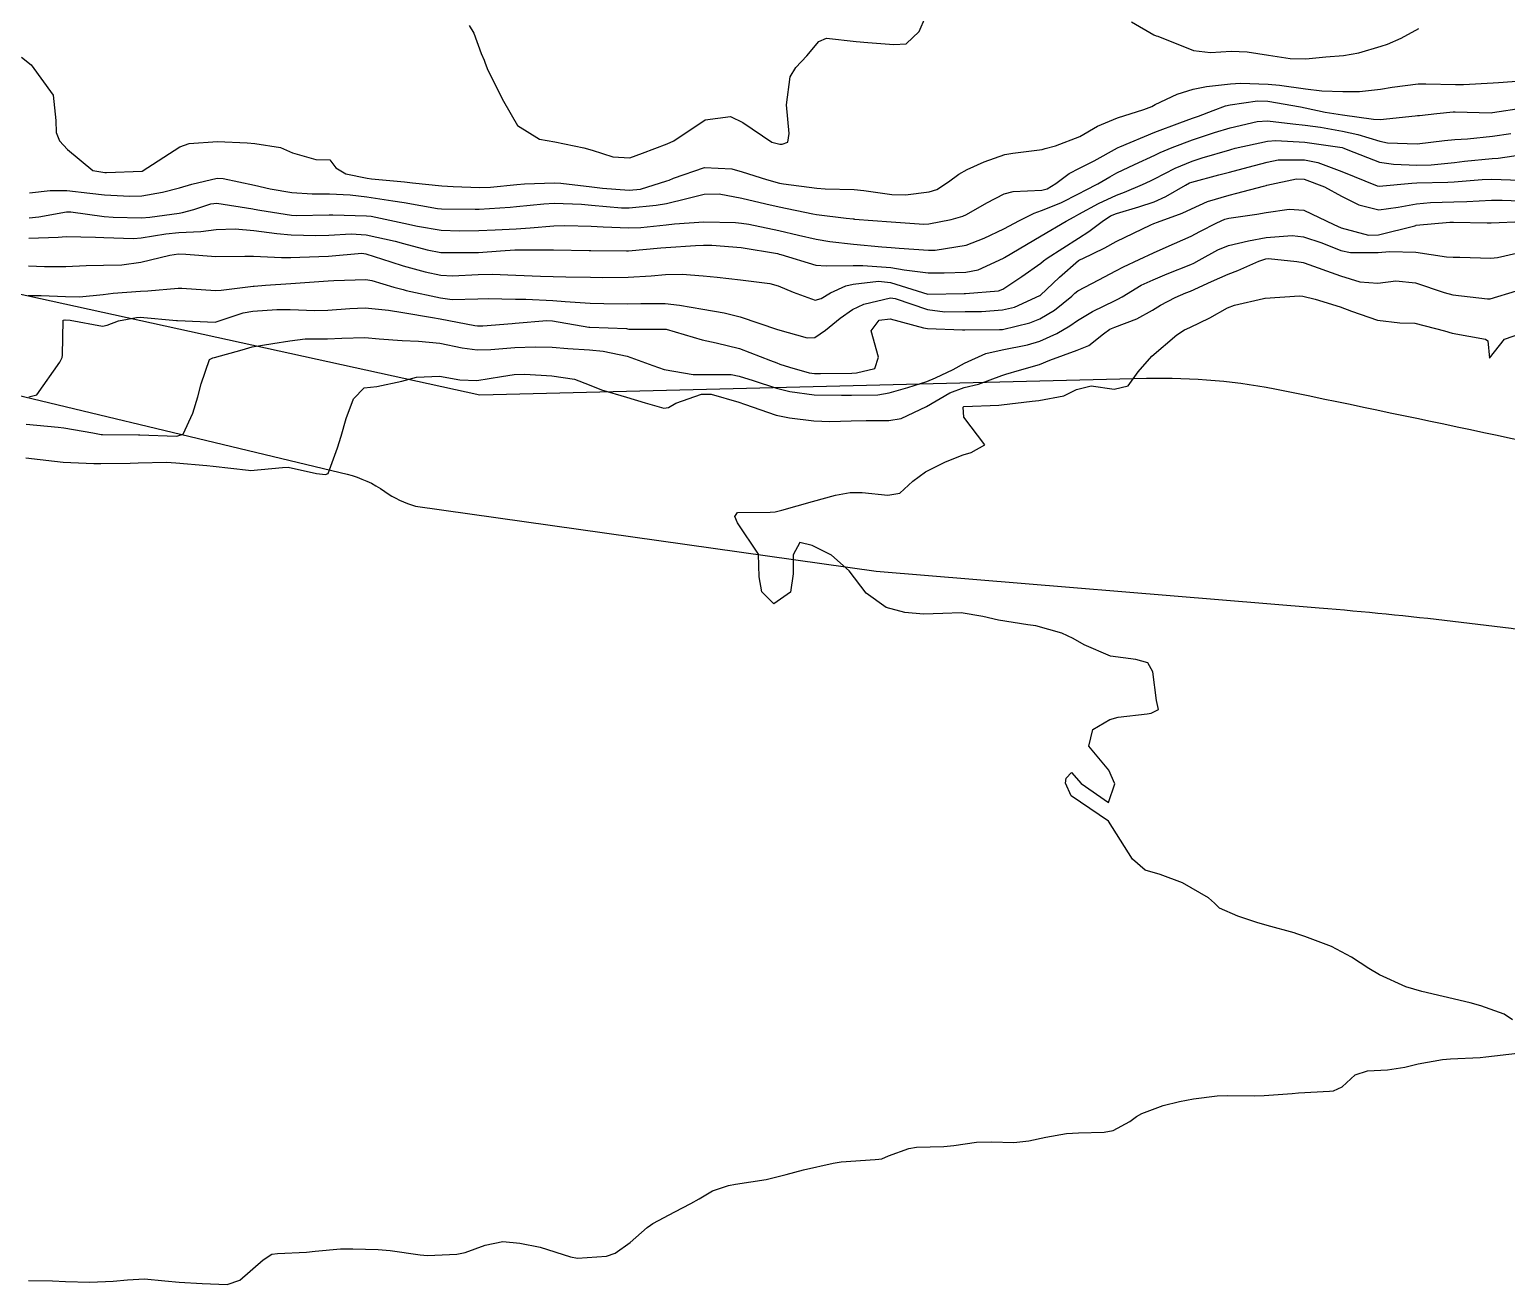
# Model space of a CAD drawing. Header units: metres. Extents: x 318500 to 325275, y 7408834 to 7428799.
# Drawn here: x 319990.9 to 320069.7, y 7410683.4 to 7410750.4 of the extents above; entities that cross this region are included whole.
import ezdxf

# ---------------------------------------------------------------- set-up
doc = ezdxf.new("R2010")
doc.units = ezdxf.units.M
doc.header["$MEASUREMENT"] = 0
for name, color, linetype in [('Curvas de Nivel 1m', 11, 'Continuous'), ('Curvas de Nivel 5m', 15, 'Continuous'), ('Vias Secundárias', 230, 'Continuous')]:
    doc.layers.add(name, color=color, linetype=linetype)

msp = doc.modelspace()

# ---------------------------------------------------------------- linework, layer by layer
at = {"layer": 'Curvas de Nivel 1m', "flags": 128}
for points, elevation in [([(320014.37, 7410750.61), (320014.618, 7410750.198), (320015.015, 7410749.126), (320015.179, 7410748.765), (320015.232, 7410748.597), (320015.375, 7410748.224), (320016.203, 7410746.582), (320016.961, 7410745.276), (320018.123, 7410744.558), (320018.949, 7410744.404), (320020.497, 7410744.078), (320020.944, 7410743.955), (320022.049, 7410743.611), (320022.941, 7410743.546), (320023.63, 7410743.796), (320024.948, 7410744.297), (320025.297, 7410744.465), (320026.971, 7410745.577), (320028.319, 7410745.765), (320028.97, 7410745.442), (320030.523, 7410744.394), (320030.958, 7410744.277), (320031.072, 7410744.275), (320031.375, 7410744.384), (320031.441, 7410744.86), (320031.3, 7410746.385), (320031.503, 7410747.882), (320031.811, 7410748.378), (320032.399, 7410748.989), (320033.031, 7410749.767), (320033.443, 7410749.945), (320035.032, 7410749.766), (320035.64, 7410749.714), (320037.029, 7410749.598), (320037.698, 7410749.631), (320038.38, 7410750.29), (320039.056, 7410751.866)], 727), ([(320049.719, 7410750.813), (320050.91, 7410750.122), (320051.039, 7410750.071), (320051.118, 7410750.039), (320053.028, 7410749.277), (320053.936, 7410749.171), (320055.028, 7410749.237), (320055.879, 7410749.205), (320057.025, 7410749.037), (320058.184, 7410748.861), (320059.023, 7410748.844), (320060.085, 7410748.939), (320061.025, 7410749.01), (320061.846, 7410749.159), (320063.033, 7410749.517), (320063.366, 7410749.624), (320064.112, 7410749.944), (320065.045, 7410750.451)], 727), ([(319990.488, 7410748.928), (319991.004, 7410748.524), (319992.171, 7410746.902), (319992.32, 7410745.539), (319992.335, 7410744.899), (319992.514, 7410744.465), (319992.941, 7410744.002), (319994.289, 7410742.876), (319994.929, 7410742.776), (319995.027, 7410742.77), (319996.93, 7410742.84), (319998.943, 7410744.149), (319999.429, 7410744.321), (320000.946, 7410744.427), (320002.527, 7410744.348), (320002.946, 7410744.319), (320004.316, 7410744.111), (320004.941, 7410743.827), (320006.193, 7410743.462), (320006.937, 7410743.45), (320007.252, 7410743.024), (320007.798, 7410742.697), (320008.927, 7410742.461), (320009.172, 7410742.43), (320010.924, 7410742.267), (320011.349, 7410742.221), (320012.921, 7410742.056), (320013.519, 7410742.023), (320014.921, 7410741.975), (320015.518, 7410741.994), (320016.923, 7410742.127), (320017.332, 7410742.158), (320018.925, 7410742.214), (320019.269, 7410742.201), (320020.922, 7410742.004), (320021.493, 7410741.94), (320022.92, 7410741.822), (320023.522, 7410741.883), (320024.928, 7410742.319), (320025.041, 7410742.356), (320025.278, 7410742.465), (320026.939, 7410743.034), (320028.393, 7410742.963), (320028.936, 7410742.807), (320030.236, 7410742.397), (320030.927, 7410742.204), (320031.152, 7410742.161), (320032.924, 7410741.937), (320033.373, 7410741.904), (320034.923, 7410741.862), (320035.431, 7410741.816), (320036.919, 7410741.596), (320037.648, 7410741.57), (320038.922, 7410741.739), (320039.327, 7410741.871), (320039.951, 7410742.265), (320040.505, 7410742.688), (320040.94, 7410742.927), (320041.848, 7410743.339), (320042.953, 7410743.73), (320043.375, 7410743.802), (320044.957, 7410744.003), (320045.113, 7410744.043), (320045.652, 7410744.19), (320046.965, 7410744.696), (320047.895, 7410745.236), (320048.975, 7410745.683), (320050.378, 7410746.129), (320050.804, 7410746.301), (320050.984, 7410746.398), (320052.145, 7410746.95), (320052.997, 7410747.213), (320053.722, 7410747.36), (320055.002, 7410747.51), (320055.531, 7410747.533), (320057.002, 7410747.489), (320057.607, 7410747.425), (320058.998, 7410747.228), (320059.863, 7410747.135), (320060.996, 7410747.089), (320061.886, 7410747.088), (320062.999, 7410747.21), (320063.629, 7410747.322), (320065.003, 7410747.495), (320065.419, 7410747.51), (320067.003, 7410747.475), (320067.434, 7410747.473), (320069.005, 7410747.558), (320069.299, 7410747.582), (320071.008, 7410747.69)], 728), ([(319990.911, 7410741.684), (319992.013, 7410741.804), (319992.914, 7410741.802), (319994.13, 7410741.659), (319994.911, 7410741.574), (319996.261, 7410741.499), (319996.91, 7410741.529), (319998.009, 7410741.728), (319998.917, 7410741.952), (319999.581, 7410742.142), (320000.925, 7410742.462), (320001.256, 7410742.454), (320002.92, 7410742.095), (320003.762, 7410741.903), (320004.915, 7410741.699), (320006, 7410741.633), (320006.914, 7410741.626), (320008.03, 7410741.576), (320008.912, 7410741.472), (320010.304, 7410741.264), (320010.908, 7410741.171), (320012.68, 7410740.855), (320012.903, 7410740.835), (320014.691, 7410740.815), (320014.903, 7410740.818), (320016.561, 7410740.919), (320016.906, 7410740.949), (320018.356, 7410741.107), (320018.909, 7410741.132), (320020.365, 7410741.072), (320020.908, 7410741.029), (320022.51, 7410740.892), (320022.906, 7410740.884), (320024.356, 7410741.028), (320024.91, 7410741.124), (320025.985, 7410741.383), (320026.918, 7410741.622), (320027.711, 7410741.636), (320028.915, 7410741.396), (320030.206, 7410741.101), (320030.908, 7410740.938), (320032.704, 7410740.562), (320032.903, 7410740.528), (320034.491, 7410740.336), (320034.863, 7410740.294), (320034.9, 7410740.289), (320034.943, 7410740.286), (320036.898, 7410740.134), (320038.634, 7410740.02), (320038.897, 7410740.029), (320040.098, 7410740.262), (320040.717, 7410740.439), (320040.904, 7410740.527), (320041.995, 7410741.158), (320042.921, 7410741.639), (320043.392, 7410741.754), (320044.924, 7410741.825), (320045.218, 7410741.903), (320045.685, 7410742.189), (320046.396, 7410742.72), (320046.942, 7410743), (320047.718, 7410743.392), (320048.959, 7410744.086), (320049.004, 7410744.104), (320049.095, 7410744.148), (320050.968, 7410744.921), (320052.291, 7410745.418), (320052.976, 7410745.667), (320053.285, 7410745.779), (320054.074, 7410746.079), (320054.727, 7410746.329), (320054.985, 7410746.388), (320056.442, 7410746.594), (320056.988, 7410746.576), (320058.731, 7410746.266), (320058.983, 7410746.216), (320060.056, 7410745.999), (320060.979, 7410745.846), (320062.627, 7410745.616), (320062.976, 7410745.598), (320064.844, 7410745.797), (320064.979, 7410745.809), (320065.09, 7410745.818), (320066.013, 7410745.92), (320066.884, 7410746.009), (320066.982, 7410746.015), (320068.904, 7410745.959), (320068.981, 7410745.965), (320070.625, 7410746.216)], 729), ([(319990.875, 7410739.258), (319992.446, 7410739.327), (319992.877, 7410739.347), (319994.433, 7410739.318), (319994.876, 7410739.294), (319996.473, 7410739.249), (319996.877, 7410739.278), (319998.196, 7410739.504), (319998.881, 7410739.574), (320000.055, 7410739.625), (320000.884, 7410739.726), (320001.896, 7410739.763), (320002.884, 7410739.667), (320004.104, 7410739.519), (320004.881, 7410739.449), (320006.187, 7410739.411), (320006.881, 7410739.432), (320008.074, 7410739.5), (320008.881, 7410739.444), (320010.434, 7410739.099), (320010.875, 7410738.986), (320012.137, 7410738.637), (320012.869, 7410738.509), (320014.765, 7410738.498), (320014.869, 7410738.506), (320016.051, 7410738.582), (320016.807, 7410738.635), (320016.871, 7410738.635), (320018.777, 7410738.646), (320018.871, 7410738.647), (320020.78, 7410738.613), (320020.871, 7410738.609), (320022.775, 7410738.587), (320022.872, 7410738.591), (320024.604, 7410738.743), (320024.874, 7410738.765), (320026.455, 7410738.867), (320026.877, 7410738.892), (320027.329, 7410738.886), (320028.883, 7410738.76), (320030.832, 7410738.439), (320030.88, 7410738.427), (320030.912, 7410738.421), (320031.005, 7410738.388), (320032.872, 7410737.82), (320033.426, 7410737.797), (320034.872, 7410737.811), (320035.388, 7410737.809), (320036.871, 7410737.701), (320037.588, 7410737.58), (320038.867, 7410737.422), (320039.717, 7410737.417), (320040.868, 7410737.453), (320041.535, 7410737.579), (320042.88, 7410738.198), (320042.899, 7410738.211), (320042.93, 7410738.229), (320044.892, 7410739.382), (320046.224, 7410740.18), (320046.664, 7410740.413), (320046.906, 7410740.547), (320047.951, 7410741.124), (320048.921, 7410741.567), (320049.341, 7410741.727), (320050.305, 7410742.129), (320050.727, 7410742.329), (320050.935, 7410742.435), (320052.042, 7410743.005), (320052.949, 7410743.38), (320053.485, 7410743.552), (320054.959, 7410743.983), (320055.023, 7410744.005), (320055.251, 7410744.066), (320056.964, 7410744.445), (320057.408, 7410744.477), (320058.964, 7410744.397), (320060.836, 7410744.116), (320060.961, 7410744.096), (320061.047, 7410744.075), (320061.258, 7410743.986), (320062.95, 7410743.322), (320063.691, 7410743.207), (320064.948, 7410743.16), (320065.697, 7410743.175), (320066.951, 7410743.311), (320067.48, 7410743.374), (320068.954, 7410743.511), (320069.286, 7410743.544), (320070.959, 7410743.793)], 731), ([(319990.859, 7410737.788), (319991.71, 7410737.759), (319992.859, 7410737.75), (319993.934, 7410737.805), (319994.86, 7410737.828), (319995.849, 7410737.844), (319996.861, 7410737.981), (319998.412, 7410738.363), (319998.866, 7410738.432), (319999.259, 7410738.413), (320000.865, 7410738.289), (320002.41, 7410738.312), (320002.866, 7410738.313), (320004.354, 7410738.227), (320004.865, 7410738.232), (320005.339, 7410738.252), (320006.866, 7410738.31), (320008.643, 7410738.459), (320008.868, 7410738.435), (320010.199, 7410737.996), (320010.861, 7410737.791), (320012.026, 7410737.471), (320012.857, 7410737.289), (320013.49, 7410737.254), (320014.857, 7410737.32), (320015.606, 7410737.337), (320016.857, 7410737.299), (320018.175, 7410737.239), (320018.857, 7410737.221), (320019.527, 7410737.211), (320020.857, 7410737.178), (320021.512, 7410737.165), (320022.857, 7410737.177), (320024.084, 7410737.251), (320024.859, 7410737.323), (320025.745, 7410737.343), (320026.858, 7410737.262), (320027.611, 7410737.178), (320028.859, 7410737.034), (320030.41, 7410736.841), (320030.855, 7410736.721), (320031.658, 7410736.378), (320032.844, 7410735.958), (320033.159, 7410736.042), (320033.649, 7410736.348), (320034.47, 7410736.721), (320034.857, 7410736.803), (320036.213, 7410736.963), (320036.859, 7410736.901), (320038.85, 7410736.28), (320040.785, 7410736.317), (320040.851, 7410736.321), (320042.623, 7410736.462), (320042.855, 7410736.539), (320043.866, 7410737.214), (320044.876, 7410737.928), (320045.025, 7410738.051), (320045.208, 7410738.195), (320046.891, 7410739.275), (320047.435, 7410739.624), (320048.151, 7410740.157), (320048.602, 7410740.456), (320048.906, 7410740.577), (320050.113, 7410740.93), (320050.916, 7410741.207), (320051.543, 7410741.488), (320052.594, 7410742.095), (320052.808, 7410742.216), (320052.933, 7410742.263), (320054.376, 7410742.638), (320054.941, 7410742.785), (320055.946, 7410743.054), (320056.949, 7410743.327), (320057.539, 7410743.443), (320058.952, 7410743.45), (320059.651, 7410743.302), (320060.943, 7410742.83), (320062.827, 7410742.066), (320062.931, 7410742.049), (320064.665, 7410742.204), (320064.934, 7410742.216), (320066.593, 7410742.256), (320066.935, 7410742.276), (320068.427, 7410742.398), (320068.938, 7410742.411), (320070.43, 7410742.365)], 732), ([(319990.839, 7410736.207), (319991.545, 7410736.204), (319992.839, 7410736.152), (319993.578, 7410736.143), (319994.841, 7410736.263), (319995.377, 7410736.327), (319996.844, 7410736.432), (319997.224, 7410736.455), (319998.847, 7410736.604), (319999.05, 7410736.605), (320000.845, 7410736.47), (320001.141, 7410736.49), (320002.849, 7410736.705), (320002.897, 7410736.711), (320003.51, 7410736.75), (320004.851, 7410736.845), (320006.594, 7410736.971), (320006.853, 7410736.987), (320007.156, 7410737.008), (320008.854, 7410737.064), (320009.19, 7410737.012), (320010.349, 7410736.658), (320010.848, 7410736.52), (320011.014, 7410736.482), (320012.842, 7410736.081), (320013.461, 7410736), (320014.841, 7410736.027), (320015.395, 7410736.039), (320016.842, 7410736.018), (320017.395, 7410736.012), (320018.841, 7410735.936), (320019.499, 7410735.881), (320020.839, 7410735.804), (320021.562, 7410735.786), (320022.839, 7410735.764), (320023.543, 7410735.779), (320024.84, 7410735.782), (320025.598, 7410735.699), (320026.836, 7410735.483), (320027.972, 7410735.284), (320028.83, 7410735.074), (320030.82, 7410734.39), (320032.404, 7410733.956), (320032.816, 7410733.973), (320033.384, 7410734.352), (320034.169, 7410735.001), (320034.837, 7410735.463), (320035.424, 7410735.742), (320036.847, 7410736.085), (320037.105, 7410736.047), (320038.838, 7410735.464), (320039.762, 7410735.341), (320040.836, 7410735.344), (320041.719, 7410735.359), (320042.838, 7410735.435), (320043.471, 7410735.59), (320044.823, 7410736.2), (320044.84, 7410736.21), (320045.871, 7410737.179), (320046.878, 7410738.066), (320046.942, 7410738.106), (320047.074, 7410738.168), (320048.294, 7410738.748), (320048.889, 7410739.08), (320050.749, 7410739.972), (320050.899, 7410740.041), (320051.104, 7410740.117), (320052.411, 7410740.594), (320052.911, 7410740.832), (320053.774, 7410741.225), (320054.922, 7410741.564), (320055.327, 7410741.661), (320056.751, 7410742.043), (320056.892, 7410742.079), (320056.931, 7410742.09), (320058.515, 7410742.438), (320058.936, 7410742.415), (320060.005, 7410741.999), (320060.923, 7410741.516), (320061.839, 7410741.053), (320062.912, 7410740.781), (320063.945, 7410740.914), (320064.918, 7410741.103), (320065.677, 7410741.164), (320066.919, 7410741.204), (320067.602, 7410741.218), (320068.921, 7410741.297), (320069.495, 7410741.298), (320070.921, 7410741.232)], 733), ([(319990.881, 7410730.805), (319991.312, 7410730.912), (319992.534, 7410732.641), (319992.65, 7410732.892), (319992.67, 7410733.014), (319992.709, 7410734.892), (319992.798, 7410734.912), (319992.82, 7410734.916), (319993.091, 7410734.887), (319994.816, 7410734.572), (319995.052, 7410734.631), (319995.658, 7410734.857), (319996.626, 7410735.04), (319996.823, 7410735.048), (319998.753, 7410734.879), (319998.821, 7410734.874), (320000.82, 7410734.79), (320002.322, 7410735.273), (320002.829, 7410735.364), (320004.109, 7410735.462), (320004.831, 7410735.468), (320006.136, 7410735.412), (320006.831, 7410735.419), (320008.009, 7410735.516), (320008.833, 7410735.542), (320010.07, 7410735.423), (320010.83, 7410735.294), (320012.423, 7410735.037), (320012.825, 7410734.969), (320014.675, 7410734.602), (320014.82, 7410734.587), (320015.11, 7410734.596), (320016.674, 7410734.72), (320016.822, 7410734.733), (320018.511, 7410734.866), (320018.824, 7410734.848), (320020.751, 7410734.521), (320020.809, 7410734.51), (320022.766, 7410734.438), (320022.819, 7410734.43), (320022.893, 7410734.415), (320024.819, 7410734.417), (320024.885, 7410734.403), (320026.811, 7410733.832), (320027.558, 7410733.68), (320028.804, 7410733.373), (320030.445, 7410732.744), (320030.793, 7410732.613), (320030.956, 7410732.551), (320031.466, 7410732.38), (320032.517, 7410732.086), (320032.795, 7410732.042), (320033.114, 7410732.037), (320034.796, 7410732.069), (320035.039, 7410732.085), (320036.021, 7410732.318), (320036.211, 7410732.91), (320035.832, 7410734.32), (320036.258, 7410734.886), (320036.83, 7410734.96), (320038.62, 7410734.487), (320038.823, 7410734.449), (320040.692, 7410734.382), (320040.822, 7410734.382), (320042.667, 7410734.387), (320042.823, 7410734.401), (320044.285, 7410734.752), (320044.831, 7410734.964), (320045.598, 7410735.429), (320046.523, 7410736.175), (320046.694, 7410736.33), (320046.854, 7410736.448), (320047.972, 7410737.05), (320048.871, 7410737.52), (320049.285, 7410737.732), (320050.121, 7410738.131), (320050.884, 7410738.482), (320051.558, 7410738.781), (320052.893, 7410739.38), (320053.365, 7410739.616), (320054.269, 7410740.076), (320054.701, 7410740.274), (320054.904, 7410740.331), (320056.4, 7410740.555), (320056.909, 7410740.629), (320058.126, 7410740.808), (320058.911, 7410740.758), (320060.517, 7410739.994), (320060.898, 7410739.82), (320062.359, 7410739.433), (320062.895, 7410739.441), (320064.826, 7410739.931), (320064.883, 7410739.948), (320064.9, 7410739.953), (320066.698, 7410740.117), (320066.903, 7410740.122), (320068.694, 7410740.092), (320068.903, 7410740.093), (320070.601, 7410740.158)], 734), ([(319990.719, 7410727.547), (319992.252, 7410727.362), (319992.716, 7410727.319), (319994.344, 7410727.245), (319994.716, 7410727.238), (319996.295, 7410727.267), (319996.717, 7410727.281), (319998.229, 7410727.305), (319998.717, 7410727.285), (320000.378, 7410727.13), (320000.715, 7410727.098), (320002.592, 7410726.881), (320002.712, 7410726.87), (320004.417, 7410727.032), (320004.715, 7410727.038), (320006.227, 7410726.715), (320006.709, 7410726.655), (320006.858, 7410726.708), (320007.349, 7410728.082), (320007.542, 7410728.698), (320007.814, 7410729.634), (320008.205, 7410730.688), (320008.776, 7410731.277), (320009.454, 7410731.347), (320010.78, 7410731.632), (320011.572, 7410731.852), (320012.783, 7410731.901), (320013.877, 7410731.71), (320014.781, 7410731.678), (320016.094, 7410731.891), (320016.784, 7410731.996), (320017.345, 7410732.004), (320018.784, 7410731.92), (320019.992, 7410731.742), (320020.779, 7410731.444), (320021.43, 7410731.164), (320022.773, 7410730.781), (320023.77, 7410730.48), (320024.766, 7410730.19), (320025.008, 7410730.225), (320025.41, 7410730.46), (320026.775, 7410730.937), (320027.289, 7410730.946), (320028.771, 7410730.514), (320029.068, 7410730.407), (320030.761, 7410729.823), (320031.467, 7410729.672), (320032.757, 7410729.516), (320033.619, 7410729.485), (320034.758, 7410729.522), (320035.552, 7410729.528), (320036.758, 7410729.528), (320037.419, 7410729.641), (320038.77, 7410730.28), (320040.025, 7410731.018), (320040.786, 7410731.294), (320041.548, 7410731.483), (320042.796, 7410731.936), (320043.008, 7410732.015), (320043.74, 7410732.216), (320044.803, 7410732.533), (320045.365, 7410732.751), (320046.811, 7410733.291), (320047.447, 7410733.53), (320048.223, 7410734.156), (320048.565, 7410734.411), (320048.826, 7410734.522), (320050.003, 7410734.962), (320050.84, 7410735.432), (320051.265, 7410735.692), (320052.05, 7410736.102), (320052.606, 7410736.342), (320052.855, 7410736.444), (320053.99, 7410736.952), (320054.869, 7410737.34), (320055.39, 7410737.545), (320056.515, 7410738.045), (320056.881, 7410738.169), (320057.022, 7410738.179), (320058.545, 7410738.015), (320058.879, 7410737.97), (320058.933, 7410737.956), (320060.869, 7410737.248), (320061.905, 7410736.934), (320062.864, 7410736.871), (320063.825, 7410736.986), (320064.864, 7410736.887), (320066.404, 7410736.367), (320066.855, 7410736.24), (320068.714, 7410736.02), (320068.852, 7410736.036), (320070.264, 7410736.454)], 736), ([(320070.037, 7410697.555), (320069.592, 7410697.861), (320068.346, 7410698.303), (320067.78, 7410698.454), (320066.353, 7410698.789), (320065.21, 7410699.065), (320064.361, 7410699.317), (320062.939, 7410699.951), (320062.375, 7410700.292), (320061.454, 7410700.899), (320060.392, 7410701.474), (320058.96, 7410702.002), (320058.542, 7410702.149), (320058.402, 7410702.202), (320056.961, 7410702.587), (320056.407, 7410702.739), (320055.381, 7410703.079), (320054.414, 7410703.506), (320054.139, 7410703.786), (320053.831, 7410704.069), (320052.432, 7410704.867), (320051.245, 7410705.301), (320050.441, 7410705.537), (320049.765, 7410706.13), (320048.48, 7410708.15), (320046.49, 7410709.507), (320046.199, 7410710.175), (320046.236, 7410710.442), (320046.509, 7410710.746), (320047.037, 7410710.165), (320048.49, 7410709.149), (320048.834, 7410710.145), (320048.511, 7410710.88), (320047.434, 7410712.161), (320047.658, 7410713.045), (320048.551, 7410713.577), (320048.996, 7410713.701), (320050.556, 7410713.885), (320050.758, 7410713.916), (320051.152, 7410714.111), (320051.042, 7410714.59), (320050.852, 7410716.116), (320050.587, 7410716.596), (320049.94, 7410716.779), (320048.592, 7410716.952), (320047.194, 7410717.571), (320046.606, 7410717.904), (320045.995, 7410718.179), (320044.616, 7410718.581), (320044.185, 7410718.638), (320042.62, 7410718.885), (320041.776, 7410719.085), (320040.625, 7410719.279), (320039.648, 7410719.241), (320038.624, 7410719.198), (320037.615, 7410719.285), (320036.622, 7410719.555), (320035.566, 7410720.321), (320034.648, 7410721.513), (320033.715, 7410722.344), (320032.668, 7410722.863), (320032.016, 7410723.023), (320031.662, 7410722.375), (320031.664, 7410721.356), (320031.524, 7410720.377), (320030.624, 7410719.75), (320029.997, 7410720.396), (320029.845, 7410721.195), (320029.811, 7410722.398), (320028.685, 7410724.075), (320028.558, 7410724.412), (320028.692, 7410724.623), (320030.437, 7410724.648), (320030.693, 7410724.66), (320031.059, 7410724.75), (320032.698, 7410725.208), (320033.919, 7410725.553), (320034.711, 7410725.697), (320035.336, 7410725.698), (320036.709, 7410725.559), (320037.355, 7410725.656), (320038.05, 7410726.29), (320038.725, 7410726.797), (320039.793, 7410727.326), (320040.735, 7410727.707), (320041.151, 7410727.831), (320041.886, 7410728.239), (320040.762, 7410729.721), (320040.731, 7410730.251), (320040.749, 7410730.272), (320040.77, 7410730.277), (320042.644, 7410730.359), (320042.772, 7410730.37), (320044.41, 7410730.571), (320044.776, 7410730.603), (320046.109, 7410730.852), (320046.785, 7410731.194), (320047.563, 7410731.388), (320048.786, 7410731.209), (320049.535, 7410731.393), (320050.07, 7410732.131), (320050.808, 7410732.965), (320052.129, 7410734.1), (320052.547, 7410734.371), (320052.826, 7410734.503), (320053.9, 7410735.013), (320054.842, 7410735.547), (320055.212, 7410735.697), (320056.759, 7410736.041), (320056.835, 7410736.056), (320056.85, 7410736.057), (320058.685, 7410736.18), (320058.852, 7410736.167), (320059.516, 7410736.003), (320060.844, 7410735.593), (320061.451, 7410735.371), (320062.834, 7410734.884), (320064.034, 7410734.74), (320064.832, 7410734.727), (320066.422, 7410734.319), (320066.824, 7410734.201), (320068.607, 7410733.883), (320068.725, 7410733.787), (320068.81, 7410732.868), (320069.612, 7410733.868), (320070.497, 7410734.183)], 737), ([(319990.87, 7410683.642), (319992.137, 7410683.633), (319992.84, 7410683.582), (319994.137, 7410683.557), (319995.383, 7410683.602), (319996.138, 7410683.685), (319997.046, 7410683.733), (319998.138, 7410683.628), (319998.897, 7410683.558), (320000.137, 7410683.488), (320001.469, 7410683.434), (320002.139, 7410683.664), (320003.381, 7410684.742), (320003.848, 7410685.041), (320004.155, 7410685.089), (320005.702, 7410685.162), (320006.158, 7410685.21), (320007.511, 7410685.335), (320008.16, 7410685.336), (320009.521, 7410685.298), (320010.159, 7410685.251), (320011.768, 7410685.014), (320012.155, 7410684.976), (320013.718, 7410685.043), (320014.158, 7410685.13), (320015.22, 7410685.528), (320016.167, 7410685.716), (320017.086, 7410685.637), (320018.163, 7410685.413), (320019.783, 7410684.897), (320020.155, 7410684.828), (320021.711, 7410684.942), (320022.159, 7410685.1), (320022.968, 7410685.678), (320023.87, 7410686.465), (320024.047, 7410686.597), (320024.183, 7410686.679), (320025.342, 7410687.299), (320026.2, 7410687.747), (320026.642, 7410687.995), (320027.359, 7410688.423), (320028.213, 7410688.715), (320028.585, 7410688.776), (320030.217, 7410689.032), (320031.285, 7410689.304), (320032.222, 7410689.556), (320033.793, 7410689.903), (320034.226, 7410689.967), (320036.033, 7410690.108), (320036.228, 7410690.115), (320036.388, 7410690.139), (320036.744, 7410690.295), (320037.827, 7410690.694), (320038.237, 7410690.757), (320039.702, 7410690.794), (320040.239, 7410690.852), (320041.444, 7410691.03), (320042.242, 7410691.041), (320043.438, 7410691.012), (320044.243, 7410691.097), (320045.141, 7410691.292), (320046.25, 7410691.485), (320046.881, 7410691.53), (320048.251, 7410691.557), (320048.745, 7410691.643), (320049.621, 7410692.126), (320049.988, 7410692.398), (320050.267, 7410692.554), (320051.401, 7410692.976), (320052.276, 7410693.189), (320053.017, 7410693.34), (320054.282, 7410693.498), (320054.826, 7410693.51), (320056.282, 7410693.5), (320056.798, 7410693.517), (320058.284, 7410693.629), (320058.634, 7410693.656), (320060.286, 7410693.746), (320060.492, 7410693.772), (320060.956, 7410693.973), (320061.644, 7410694.622), (320062.303, 7410694.829), (320063.371, 7410694.877), (320064.306, 7410695.021), (320065.018, 7410695.21), (320066.313, 7410695.444), (320066.744, 7410695.465), (320068.315, 7410695.534), (320068.618, 7410695.573), (320070.319, 7410695.774)], 737)]:
    msp.add_lwpolyline(points, dxfattribs=dict(at, elevation=elevation))
at = {"layer": 'Curvas de Nivel 5m', "flags": 128}
for points, elevation in [([(319990.892, 7410740.358), (319991.406, 7410740.398), (319992.897, 7410740.672), (319993.112, 7410740.672), (319994.893, 7410740.424), (319995.371, 7410740.385), (319996.893, 7410740.344), (319997.343, 7410740.384), (319998.897, 7410740.602), (319999.075, 7410740.631), (319999.68, 7410740.802), (320000.599, 7410741.099), (320000.905, 7410741.126), (320002.838, 7410740.823), (320002.901, 7410740.814), (320003.204, 7410740.755), (320004.896, 7410740.491), (320005.15, 7410740.474), (320006.897, 7410740.509), (320007.094, 7410740.51), (320008.897, 7410740.463), (320009.138, 7410740.435), (320010.891, 7410740.072), (320011.625, 7410739.906), (320012.886, 7410739.687), (320013.851, 7410739.65), (320014.886, 7410739.672), (320015.758, 7410739.715), (320016.888, 7410739.773), (320017.631, 7410739.82), (320018.891, 7410739.93), (320019.488, 7410739.944), (320020.891, 7410739.9), (320021.532, 7410739.868), (320022.89, 7410739.809), (320023.54, 7410739.834), (320024.893, 7410739.975), (320025.332, 7410740.025), (320026.895, 7410740.139), (320028.583, 7410740.103), (320028.897, 7410740.067), (320029.297, 7410740.005), (320030.893, 7410739.671), (320031.948, 7410739.432), (320032.889, 7410739.21), (320033.62, 7410739.082), (320034.886, 7410738.941), (320036.391, 7410738.809), (320036.885, 7410738.771), (320037.318, 7410738.737), (320038.883, 7410738.627), (320039.243, 7410738.634), (320040.887, 7410738.901), (320041.862, 7410739.269), (320042.895, 7410739.766), (320043.74, 7410740.217), (320044.514, 7410740.597), (320044.908, 7410740.734), (320045.944, 7410741.155), (320046.922, 7410741.645), (320047.268, 7410741.823), (320047.917, 7410742.16), (320048.557, 7410742.532), (320048.939, 7410742.746), (320049.876, 7410743.206), (320050.954, 7410743.702), (320051.238, 7410743.834), (320051.883, 7410744.106), (320052.964, 7410744.513), (320054.142, 7410744.904), (320054.971, 7410745.146), (320056.421, 7410745.495), (320056.975, 7410745.53), (320058.326, 7410745.372), (320058.973, 7410745.296), (320059.791, 7410745.183), (320060.97, 7410744.978), (320061.791, 7410744.8), (320062.965, 7410744.44), (320063.369, 7410744.359), (320064.964, 7410744.306), (320066.411, 7410744.47), (320066.966, 7410744.531), (320067.639, 7410744.572), (320068.968, 7410744.716), (320069.953, 7410744.849)], 730), ([(319990.746, 7410729.346), (319992.452, 7410729.187), (319992.744, 7410729.152), (319994.291, 7410728.874), (319994.739, 7410728.795), (319994.816, 7410728.792), (319996.739, 7410728.768), (319996.81, 7410728.768), (319998.738, 7410728.708), (319998.838, 7410728.71), (319999.121, 7410728.806), (319999.633, 7410729.925), (319999.891, 7410730.799), (320000.077, 7410731.497), (320000.511, 7410732.793), (320000.702, 7410732.881), (320000.792, 7410732.9), (320002.256, 7410733.31), (320002.801, 7410733.461), (320003.907, 7410733.64), (320004.806, 7410733.794), (320005.632, 7410733.898), (320006.808, 7410733.902), (320007.583, 7410733.924), (320008.809, 7410733.958), (320009.577, 7410733.9), (320010.807, 7410733.81), (320011.671, 7410733.778), (320012.805, 7410733.654), (320013.993, 7410733.422), (320014.801, 7410733.3), (320015.528, 7410733.316), (320016.803, 7410733.43), (320017.902, 7410733.461), (320018.803, 7410733.443), (320019.638, 7410733.373), (320020.802, 7410733.301), (320021.531, 7410733.239), (320022.797, 7410732.964), (320024.175, 7410732.476), (320024.788, 7410732.255), (320026.325, 7410731.986), (320026.786, 7410731.994), (320028.354, 7410731.984), (320028.785, 7410731.902), (320029.521, 7410731.664), (320030.779, 7410731.254), (320031.477, 7410731.076), (320032.778, 7410730.907), (320034.235, 7410730.881), (320034.778, 7410730.886), (320036.183, 7410730.912), (320036.78, 7410731.008), (320037.779, 7410731.301), (320038.79, 7410731.625), (320039.252, 7410731.814), (320040.191, 7410732.259), (320040.803, 7410732.599), (320041.936, 7410733.112), (320042.811, 7410733.304), (320044.172, 7410733.568), (320044.816, 7410733.773), (320045.723, 7410734.186), (320046.416, 7410734.586), (320046.831, 7410734.871), (320047.639, 7410735.361), (320048.847, 7410735.938), (320048.989, 7410736.006), (320049.218, 7410736.144), (320050.238, 7410736.751), (320050.864, 7410737.047), (320051.623, 7410737.355), (320052.876, 7410737.852), (320053.039, 7410737.926), (320053.329, 7410738.086), (320054.324, 7410738.638), (320054.888, 7410738.867), (320055.966, 7410739.129), (320056.893, 7410739.302), (320058.286, 7410739.411), (320058.893, 7410739.34), (320059.876, 7410739.014), (320060.886, 7410738.615), (320061.403, 7410738.5), (320062.885, 7410738.503), (320063.484, 7410738.549), (320064.886, 7410738.517), (320066.529, 7410738.268), (320066.883, 7410738.244), (320067.227, 7410738.248), (320068.883, 7410738.207), (320069.246, 7410738.237), (320070.888, 7410738.607)], 735)]:
    msp.add_lwpolyline(points, dxfattribs=dict(at, elevation=elevation))
at = {"layer": 'Vias Secundárias'}
for points in [[(319950.825, 7410748.526), (319965.135, 7410741.793), (319988.729, 7410736.655), (320014.95, 7410730.91), (320050.512, 7410731.793, -0.057135), (320057.808, 7410731.139, -0.002804), (320080.633, 7410726.296, -0.082088), (320095.372, 7410720.435, -0.021487), (320105.021, 7410714.04, -0.073305), (320110.875, 7410708.311, 0.012694), (320118.433, 7410698.874, -0.044258), (320123.565, 7410691.565, 0.027475), (320129.69, 7410682.189, 0.088518), (320136.009, 7410676.175, -0.033033), (320145.25, 7410669.149, 0.003893), (320156.89, 7410659.177, -0.019303), (320166.315, 7410650.586, 0.105019)], [(319946.715, 7410746.653), (319961.46, 7410739.716), (319968.589, 7410735.821), (319984.431, 7410732.291), (320007.858, 7410726.665, -0.095518), (320009.869, 7410725.752, 0.084393), (320011.514, 7410724.961), (320036.095, 7410721.488), (320059.736, 7410719.54, -0.016955), (320073.952, 7410717.883, -0.133001), (320084.188, 7410713.379, -0.029168), (320085.529, 7410712.162), (320079.556, 7410711.364)]]:
    msp.add_lwpolyline(points, format="xyb", dxfattribs=at)

doc.saveas('drawing.dxf')
